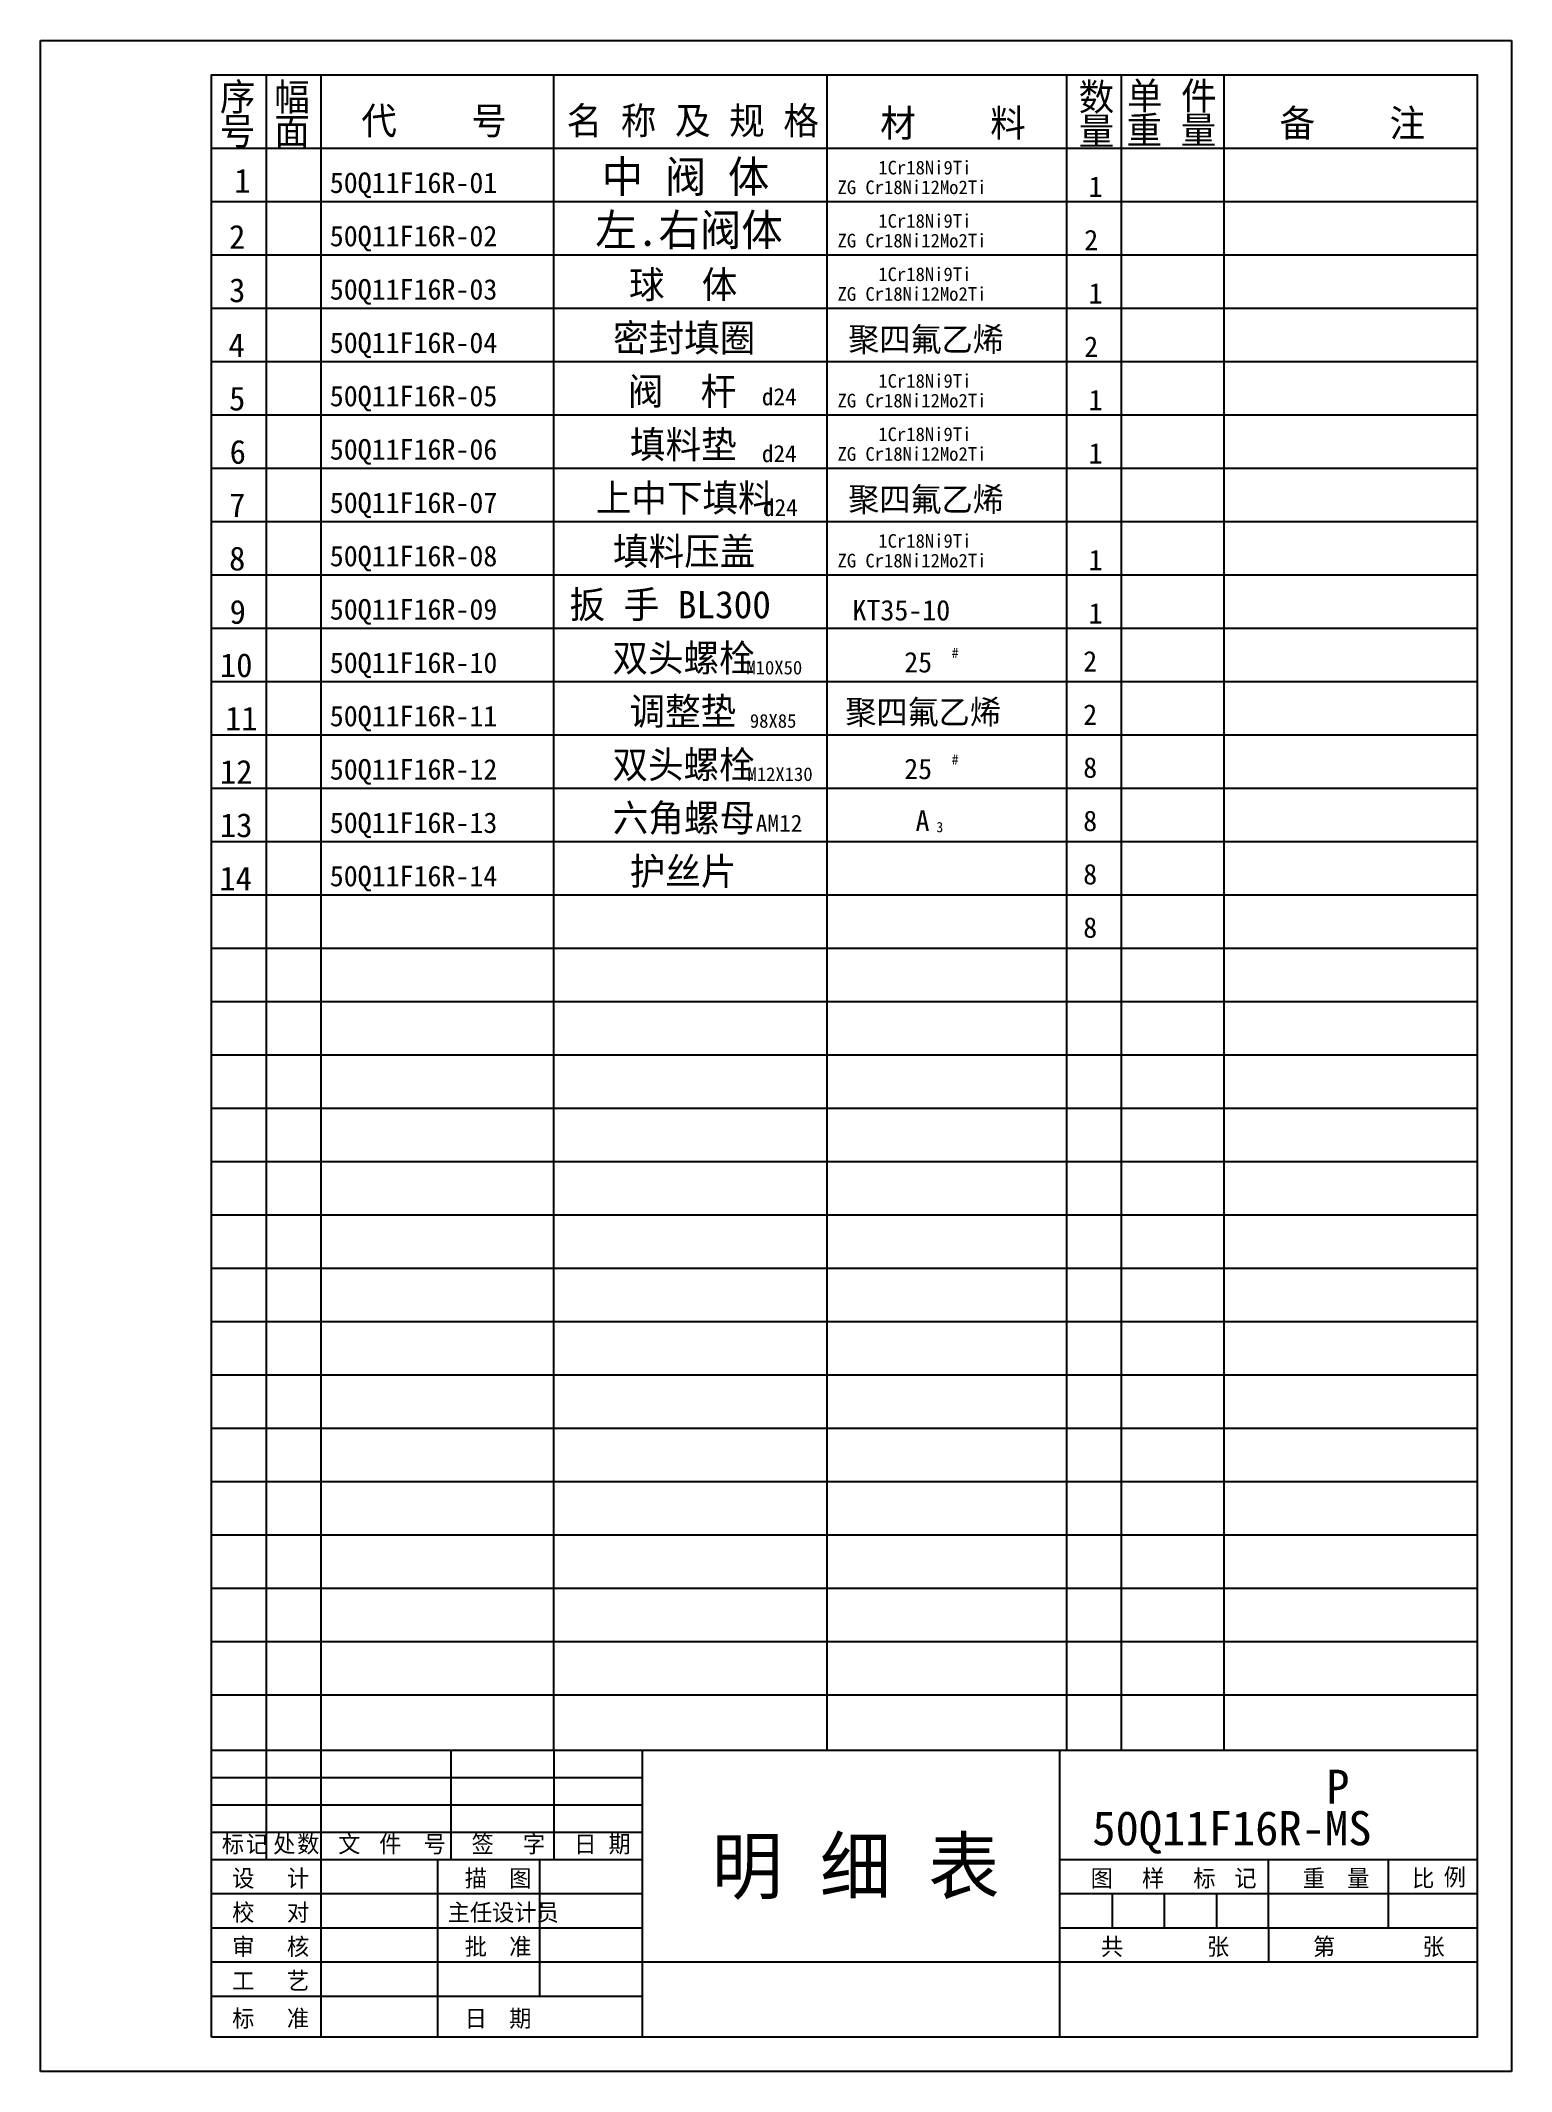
# Model space of a CAD drawing. Header units: metres. Extents: x 0 to 215, y 0 to 297.
import ezdxf

# ---------------------------------------------------------------- set-up
doc = ezdxf.new("R2010")
doc.units = ezdxf.units.M
for name, color, linetype in [('D', 1, 'Continuous'), ('FL', 5, 'Continuous'), ('HA', 5, 'Continuous'), ('T', 7, 'Continuous'), ('TL', 4, 'Continuous')]:
    doc.layers.add(name, color=color, linetype=linetype)

msp = doc.modelspace()

# ---------------------------------------------------------------- linework, layer by layer
at = {"layer": 'FL'}
for p, q in [((0, 0), (0, 297)), ((0, 297), (215, 297)), ((215, 297), (215, 0)), ((33, 31), (33, 47)), ((41, 5), (41, 47)), ((60, 31), (60, 47)), ((75, 47), (75, 31)), ((25, 43), (88, 43)), ((25, 39), (88, 39)), ((25, 35), (88, 35)), ((73, 11), (73, 31)), ((25, 26), (88, 26)), ((156.62, 26), (156.62, 21)), ((164.25, 26), (164.25, 21)), ((171.88, 26), (171.88, 21)), ((25, 21), (88, 21)), ((25, 16), (88, 16)), ((25, 11), (88, 11)), ((215, 0), (0, 0))]:
    msp.add_line(p, q, dxfattribs=at)
at = {"layer": 'HA'}
for p, q in [((33, 47), (33, 292)), ((41, 47), (41, 292)), ((75, 47), (75, 292)), ((115, 47), (115, 292)), ((150, 47), (150, 292)), ((158, 47), (158, 292)), ((173, 47), (173, 292)), ((210, 281.2), (25, 281.2)), ((210, 273.4), (25, 273.4)), ((210, 265.6), (25, 265.6)), ((210, 257.8), (25, 257.8)), ((210, 250), (25, 250)), ((210, 242.2), (25, 242.2)), ((210, 234.4), (25, 234.4)), ((210, 226.6), (25, 226.6)), ((210, 218.8), (25, 218.8)), ((210, 211), (25, 211)), ((210, 203.2), (25, 203.2)), ((210, 195.4), (25, 195.4)), ((210, 187.6), (25, 187.6)), ((210, 179.8), (25, 179.8)), ((210, 172), (25, 172)), ((210, 164.2), (25, 164.2)), ((210, 156.4), (25, 156.4)), ((210, 148.6), (25, 148.6)), ((210, 140.8), (25, 140.8)), ((210, 133), (25, 133)), ((210, 125.2), (25, 125.2)), ((210, 117.4), (25, 117.4)), ((210, 109.6), (25, 109.6)), ((210, 101.8), (25, 101.8)), ((210, 94), (25, 94)), ((210, 86.2), (25, 86.2)), ((210, 78.4), (25, 78.4)), ((210, 70.6), (25, 70.6)), ((210, 62.8), (25, 62.8)), ((210, 55), (25, 55))]:
    msp.add_line(p, q, dxfattribs=at)
at = {"layer": 'TL'}
for p, q in [((25, 47), (210, 47)), ((25, 5), (25, 47)), ((88, 5), (88, 47)), ((149, 5), (149, 47)), ((25, 31), (88, 31)), ((58, 31), (58, 5)), ((149, 31), (210, 31)), ((179.5, 21), (179.5, 31)), ((197, 31), (197, 21)), ((149, 26), (210, 26)), ((149, 21), (210, 21)), ((179.5, 21), (179.5, 16)), ((88, 16), (210, 16))]:
    msp.add_line(p, q, dxfattribs=at)
msp.add_lwpolyline([(25, 5), (25, 292), (210, 292), (210, 5)], close=True, dxfattribs=at)

# ---------------------------------------------------------------- texts
at = {"layer": 'D'}
for s, height, p in [('序', 4, (26.2, 286.77)), ('幅', 4, (34.15, 286.77)), ('数', 4, (151.75, 286.77)), ('单 件', 4, (158.8, 286.92)), ('号', 4, (26.18, 281.77)), ('面', 4, (34.15, 281.77)), ('代    号', 4, (46.87, 283.29)), ('名 称 及 规 格', 4, (76.89, 283.29)), ('材    料', 4, (122.73, 282.93)), ('量', 4, (151.75, 281.77)), ('重 量', 4, (158.74, 281.92)), ('备    注', 4, (181.11, 282.93)), ('中 阀 体', 4.66, (82.02, 274.77)), ('1Cr18Ni9Ti', 2, (122.46, 277.43)), ('1', 3.5, (28.3, 274.76)), ('50Q11F16R-01', 3, (42.27, 274.72)), ('ZG Cr18Ni12Mo2Ti', 2, (116.49, 274.55)), ('1', 3, (153.2, 274.14)), ('左.右阀体', 4.66, (81.09, 266.98)), ('1Cr18Ni9Ti', 2, (122.46, 269.63)), ('2', 3.5, (27.55, 266.55)), ('50Q11F16R-02', 3, (42.27, 266.92)), ('ZG Cr18Ni12Mo2Ti', 2, (116.49, 266.75)), ('2', 3, (152.56, 266.34)), ('3', 3.5, (27.55, 258.75)), ('50Q11F16R-03', 3, (42.27, 259.12)), ('球  体', 4, (86.01, 259.32)), ('1Cr18Ni9Ti', 2, (122.46, 261.83)), ('1', 3, (153.2, 258.54)), ('ZG Cr18Ni12Mo2Ti', 2, (116.49, 258.95)), ('密封填圈', 4, (83.68, 251.52)), ('聚四氟乙烯', 3.5, (118.05, 251.57)), ('4', 3.5, (27.46, 250.71)), ('50Q11F16R-04', 3, (42.27, 251.32)), ('2', 3, (152.56, 250.74)), ('50Q11F16R-05', 3, (42.27, 243.52)), ('阀  杆', 4, (85.84, 243.72)), ('1Cr18Ni9Ti', 2, (122.46, 246.23)), ('5', 3.5, (27.55, 242.91)), ('d24', 2.5, (105.43, 243.67)), ('ZG Cr18Ni12Mo2Ti', 2, (116.49, 243.35)), ('1', 3, (153.2, 242.94)), ('6', 3.5, (27.63, 235.11)), ('50Q11F16R-06', 3, (42.27, 235.72)), ('填料垫', 4, (86.15, 235.92)), ('d24', 2.5, (105.43, 235.35)), ('ZG Cr18Ni12Mo2Ti', 2, (116.49, 235.55)), ('1Cr18Ni9Ti', 2, (122.46, 238.43)), ('1', 3, (153.2, 235.14)), ('上中下填料', 4, (81.15, 228.12)), ('聚四氟乙烯', 3.5, (118.05, 228.17)), ('7', 3.5, (27.55, 227.31)), ('50Q11F16R-07', 3, (42.27, 227.92)), ('d24', 2.5, (105.58, 227.47)), ('8', 3.5, (27.55, 219.51)), ('50Q11F16R-08', 3, (42.27, 220.12)), ('填料压盖', 4, (83.68, 220.32)), ('1Cr18Ni9Ti', 2, (122.46, 222.83)), ('ZG Cr18Ni12Mo2Ti', 2, (116.49, 219.95)), ('1', 3, (153.2, 219.54)), ('扳 手 BL300', 4, (77.31, 212.52)), ('9', 3.5, (27.63, 211.71)), ('50Q11F16R-09', 3, (42.27, 212.32)), ('KT35-10', 3, (118.68, 212.2)), ('1', 3, (153.2, 211.74)), ('双头螺栓', 4, (83.58, 204.72)), ('#', 1.5, (133.18, 206.7)), ('10', 3.5, (26.21, 203.91)), ('50Q11F16R-10', 3, (42.27, 204.52)), ('M10X50', 2, (103.17, 204.3)), ('25', 3, (126.24, 204.59)), ('2', 3, (152.41, 204.73)), ('11', 3.5, (26.96, 196.11)), ('50Q11F16R-11', 3, (42.27, 196.72)), ('调整垫', 4, (86.07, 196.92)), ('聚四氟乙烯', 3.5, (117.63, 197.06)), ('2', 3, (152.41, 196.93)), ('98X85', 2, (103.68, 196.51)), ('双头螺栓', 4, (83.58, 189.12)), ('12', 3.5, (26.21, 188.31)), ('50Q11F16R-12', 3, (42.27, 188.92)), ('M12X130', 2, (103.33, 188.72)), ('25', 3, (126.24, 188.99)), ('#', 1.5, (133.18, 191.1)), ('8', 3, (152.41, 189.19)), ('50Q11F16R-13', 3, (42.27, 181.12)), ('六角螺母', 4, (83.64, 181.32)), ('A', 3, (127.9, 181.42)), ('8', 3, (152.41, 181.39)), ('13', 3.5, (26.21, 180.51)), ('AM12', 2.5, (104.55, 181.29)), ('3', 1.5, (130.93, 181.23)), ('14', 3.5, (26.13, 172.71)), ('50Q11F16R-14', 3, (42.27, 173.32)), ('护丝片', 4, (86.11, 173.52)), ('8', 3, (152.41, 173.59)), ('8', 3, (152.41, 165.79)), ('P', 5, (187.93, 39.13)), ('50Q11F16R-MS', 5, (153.74, 33.07)), ('明 细 表', 8, (98.08, 26.04))]:
    msp.add_text(s, height=height, dxfattribs=at).set_placement(p)
at = {"layer": 'T'}
for s, p in [('标', (26.5, 32)), ('记', (30, 32)), ('处', (34, 32)), ('数', (37.5, 32)), ('文', (43.5, 32)), ('件', (49.5, 32)), ('号', (56, 32)), ('签', (63, 32)), ('字', (70.5, 32)), ('日', (78, 32)), ('期', (83, 32)), ('设', (28, 27)), ('计', (36, 27)), ('描', (62, 27)), ('图', (68.5, 27)), ('图', (153.5, 27)), ('样', (161, 27)), ('标', (168.5, 27)), ('记', (174.5, 27)), ('重', (184.5, 27)), ('量', (191, 27)), ('比', (200.5, 27)), ('例', (205.11, 27.16)), ('校', (28, 22)), ('对', (36, 22)), ('主任设计员', (59.5, 22)), ('审', (28, 17)), ('核', (36, 17)), ('批', (62, 17)), ('准', (68.5, 17)), ('共', (155, 17)), ('张', (170.5, 17)), ('第', (186, 17)), ('张', (202, 17)), ('艺', (36, 12)), ('工', (28, 12)), ('标', (28, 6.5)), ('准', (36, 6.5)), ('日', (62, 6.5)), ('期', (68.5, 6.5))]:
    msp.add_text(s, height=2.5, dxfattribs=at).set_placement(p)

doc.saveas('drawing.dxf')
